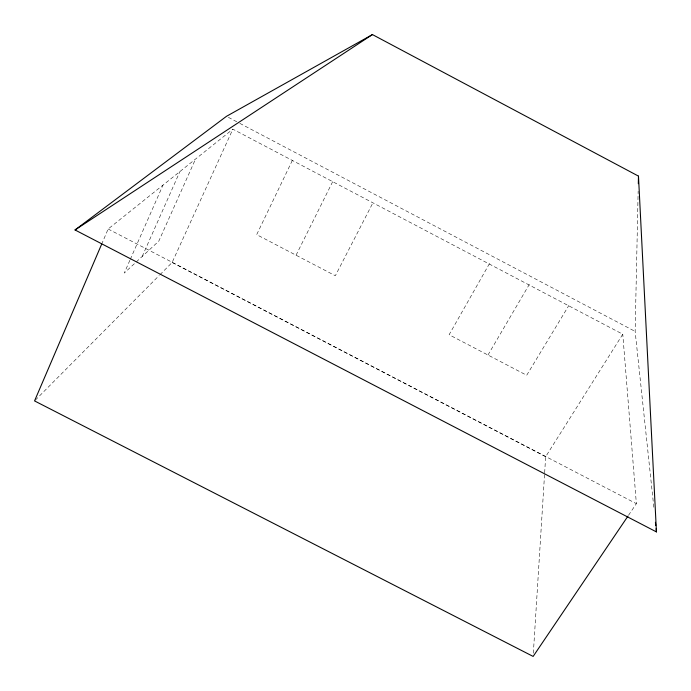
<?xml version="1.0" encoding="UTF-8"?>
<svg xmlns="http://www.w3.org/2000/svg" width="691" height="691" viewBox="0 0 691 691"><rect width="100%" height="100%" fill="white"/><g stroke="black" fill="none" stroke-linecap="round" stroke-linejoin="round"><path stroke-width="0.52" stroke-dasharray="3.46 2.59" d="M653.833 507.254L635.141 331.412L638.147 191.217M533.348 653.202L544.586 473.888M544.646 472.817L545.657 456.708L622.772 334.228L232.867 129.165L108.15 229.006L102.233 242.835M129.848 260.36L124.25 273.066L158.792 241.124L195.536 159.051M130.271 259.384L162.99 185.102M142.199 256.473L179.919 171.549M159.966 274.716L172.128 262.476L232.867 129.165M292.336 160.442L256.681 234.638L335.334 275.735L372.907 202.817M296.059 255.221L332.682 181.655M489.461 263.608L449.124 334.729L526.697 375.265L568.9 305.396M487.967 355.027L529.237 284.537M628.525 515.287L636.368 503.67L622.772 334.228M35.31 400.149L159.206 275.476M108.15 229.006L636.368 503.67M172.128 262.476L545.657 456.708M228.375 117.34L238.879 122.868M239.837 123.369L635.141 331.412"/><path stroke-width="1.04" d="M638.311 183.668L638.475 176.119L372.432 34.576L226.467 116.33L75.034 229.956L656.45 531.915L638.475 176.119M101.81 243.819L34.55 400.918L533.141 656.424L627.92 516.177M75.034 229.956L372.432 34.576M655.422 522.266L655.768 525.48M656.105 528.693L656.45 531.915"/></g></svg>
